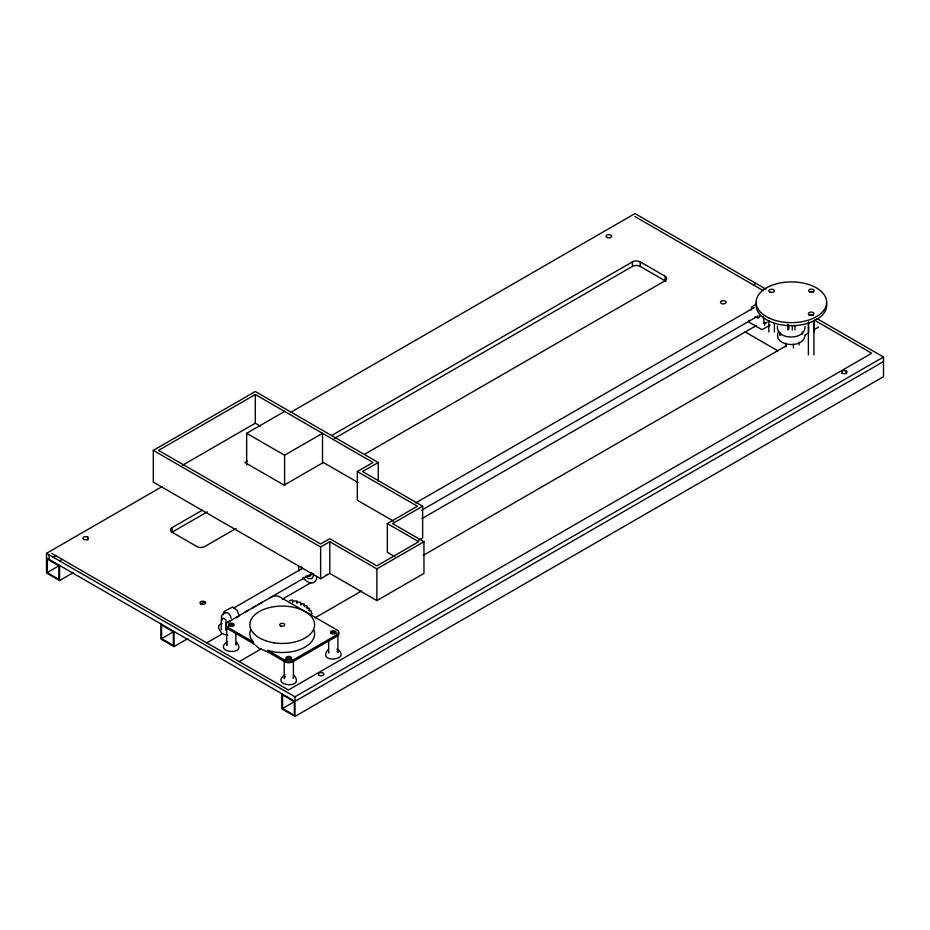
<?xml version="1.0" encoding="UTF-8"?>
<svg xmlns="http://www.w3.org/2000/svg" width="930" height="930" viewBox="0 0 930 930"><rect width="100%" height="100%" fill="white"/><g stroke="black" fill="none" stroke-linecap="round" stroke-linejoin="round"><path stroke-width="1.4" d="M777.503 325.849C775.527 340.415 805.566 340.822 804.985 326.604M780.258 333.684L780.119 335.358L780.119 332.94M804.985 335.66C803.485 349.506 771.586 346.379 778.608 331.406M328.732 652.209L328.662 652.907L328.662 639.84M227.106 644.002L226.653 645.362L226.653 627.936M285.312 676.645L284.196 678.575L284.196 661.149M328.046 649.698C316.2 664.02 353.168 660.23 336.974 649.024M767.122 322.233L763.995 322.977M418.884 540.109L422.639 537.935L422.639 506.222L392.565 523.59L423.952 541.713L423.952 573.426L376.871 600.606L329.79 573.426L320.629 578.716L153.299 482.1L153.299 450.387L255.308 391.495L378.243 462.477L378.243 481.217M393.623 521.184L357.318 500.224L357.318 471.533L373.011 462.477L255.308 394.518L158.53 450.387L320.629 543.98L329.79 538.691L376.871 565.882L418.721 541.713L387.333 523.59L387.333 552.281L394.866 556.64M182.408 465.302L255.308 423.208L260.319 426.103M246.659 465.035L246.659 433.322L284.592 411.42M73.412 572.543L59.578 580.529L46.5 572.973L46.5 553.338L162.273 486.506M290.52 412.455L635.016 213.563L765.96 289.172M53.045 557.117L55.661 555.605M59.578 560.895L62.194 559.383M47.151 572.601L58.927 579.39L58.927 565.8L47.151 559L47.151 572.601L58.474 566.056M247.299 461.059L244.846 462.477L284.08 485.123L323.315 462.477L358.108 482.554M246.659 433.322L284.592 455.212L322.512 433.322L322.512 463.593M171.573 532.518A5.545 3.208 0 0 1 172.05 532.204L172.05 527.67L202.24 510.245M331.789 435.449L632.4 261.888A5.545 3.208 0 0 1 640.247 261.888L665.09 276.233L665.09 280.767A5.545 3.208 0 0 1 665.973 281.43M172.05 527.67A5.545 3.208 0 0 0 172.05 532.204L207.274 511.872M334.3 438.518L632.4 266.422A5.545 3.208 0 0 1 640.247 266.422L665.09 280.767A5.545 3.208 0 0 0 665.09 276.233M236.185 528.391L204.74 546.549A5.545 3.208 0 0 1 196.904 546.549L172.05 532.204M364.479 454.317L665.09 280.767M378.243 462.477L362.549 471.533L422.639 506.222M200.822 603.93L204.74 601.663M753.37 284.917L755.985 283.406M161.588 638.666L173.364 645.455L173.364 631.865L161.588 625.076L161.588 638.666L172.91 632.133M153.299 450.387L320.629 547.003L329.79 541.713L376.871 568.893L423.952 541.713M756.311 304.191L751.952 306.714L751.045 310.097M226.118 612.417C222.386 613.091 219.957 616.695 222.351 619.938M233.651 608.069L302.715 568.195M415.733 502.944L753.533 307.923M160.937 623.937L160.937 639.038L174.015 646.594L187.848 638.608M387.333 523.59L417.407 506.222L357.318 471.533M221.968 623.484L218.701 625.367L218.701 628.389L221.27 632.9M226.978 622.6L230.745 620.426M244.555 612.452L248.322 610.278M252.088 608.104L255.855 605.93M258.366 604.477L262.132 602.303M269.665 597.955L312.364 573.31M421.616 510.233L758.148 315.933M236.278 617.729L238.894 616.218M206.751 642.839L223.107 633.4M282.232 599.257L311.166 582.552M421.883 518.638L756.369 325.523M770.087 325.105L762.077 329.731L749.08 322.222L749.08 320.211M239.243 661.602L261.469 648.756M315.107 617.799L361.619 590.945M423.208 555.384L786.373 345.704M804.962 334.974L808.682 332.835M813.645 329.964L818.598 327.104M267.863 651.953L267.863 650.442L284.859 660.254A5.545 3.208 0 0 0 292.706 660.254L337.172 634.586A5.545 3.208 0 0 0 338.799 632.319L338.741 631.9A5.545 3.208 0 0 0 337.172 630.052L279.628 596.827A5.545 3.208 0 0 0 271.781 596.827L227.315 622.496A5.545 3.208 0 0 0 227.315 627.029L227.315 628.54L253.46 643.641L259.354 648.547L267.863 651.953L284.859 661.765A5.545 3.208 0 0 0 292.706 661.765L337.172 636.085A5.545 3.208 0 0 0 338.799 633.83L338.741 633.411A5.545 3.208 0 0 0 338.055 632.226M46.5 553.338L294.984 696.803L883.5 357.027L883.5 376.662L294.984 716.437L281.906 708.881L281.906 693.78M282.557 708.509L294.333 715.298L294.333 701.708L282.557 694.919L282.557 708.509L293.88 701.976M883.5 361.561L294.984 701.336L46.5 557.872M227.571 641.467C211.366 652.686 248.345 656.475 236.499 642.153M285.115 674.692C268.91 685.91 305.889 689.7 294.043 675.366M225.374 612.765C228.466 611.673 230.849 615.672 231.082 618.345M753.405 307.946L754.114 307.807M289.404 600.699L292.392 599.908L292.706 602.652M763.995 322.908L766.099 323.07M223.944 634.434L227.815 635.167M267.863 650.442L273.862 651.872A32.364 18.681 0 0 0 313.98 630.18M311.573 613.149L312.259 613.684M817.098 318.688L883.5 357.027M635.016 216.585L763.344 290.672M814.424 320.164L871.724 353.249L288.44 690.002L51.731 553.338M745.209 331.964L777.91 350.831M227.315 627.029L253.46 642.13L253.46 643.641M337.102 651.221L337.881 652.535L337.881 635.109M253.46 642.13L250.972 638.666A32.364 18.681 0 0 1 250.496 630.18M308.318 609.987L311.294 610.987L311.341 614.544M300.425 603.558L304.238 604.07L304.401 606.674M293.183 677.517L293.415 678.202L293.415 660.777M235.639 644.292L235.871 644.978L235.871 633.365M306.307 607.546L309.574 608.418L309.678 611.01M238.894 614.835L237.138 610.324L232.605 607.011L224.177 611.37L223.27 614.753M296.693 601.954L300.646 602.268L300.901 605.023M763.228 316.665L764.692 325.198M303.657 605.325L307.132 606.046L307.342 608.627M292.59 600.722C293.799 602.756 298.518 598.223 296.972 603.558M846.23 371L846.23 373.802M814.134 320.548L814.134 331.824M813.936 320.966L813.936 354.946M808.577 321.966L808.577 331.824M808.391 322.385L808.391 354.946M802.195 331.871L802.195 334.289M799.091 342.298L799.091 344.891M794.964 325.581L794.964 329.813M793.453 344.263L793.453 348.146M792.348 325.686L792.348 329.918M788.768 325.128L788.768 329.36M787.815 324.477L787.815 330.115M785.757 343.065L785.757 346.948M774.388 323.419L774.388 331.917M768.831 320.594L768.831 331.917M640.247 261.888L640.247 266.422M632.4 261.888L632.4 266.422M376.871 568.893L376.871 600.606M337.172 634.586L337.172 636.085M329.79 541.713L329.79 573.426M320.629 547.003L320.629 578.716M313.445 573.671L313.445 575.449A8.347 4.824 60 0 1 305.331 576.17M301.739 566.916L301.739 568.695M294.984 696.803L294.984 716.437M292.706 660.254L292.706 661.765M284.859 660.254L284.859 661.765M284.592 455.212L284.592 485.483M255.308 394.518L255.308 423.208M225.909 630.284L225.909 619.717L223.235 618.171L221.27 619.31L221.27 629.877M174.015 631.493L174.015 646.594M87.699 537.11L87.699 539.912M59.578 565.428L59.578 580.529M49.116 554.85L49.116 559.383M327.255 574.217A12.904 7.452 60 0 1 325.814 575.554M316.712 576.449A12.904 7.452 60 0 1 303.029 577.67M299.321 570.869A12.904 7.452 60 0 1 298.472 565.917M311.48 572.834A5.545 3.208 60 0 1 307.074 575.379M760.112 315.34A6.475 3.732 60 0 1 754.986 316.921M826.468 303.11A35.282 20.367 0 0 1 818.877 318.072L812.204 321.745A35.282 20.367 0 0 1 773.039 322.698A35.282 20.367 0 0 1 756.52 302.169M809.972 292.38A2.778 1.604 0 0 1 812.739 292.38M809.205 315.584A2.778 1.604 0 0 1 813.122 315.584M227.315 628.54A5.545 3.208 0 0 1 226.432 624.669M330.569 633.411A2.778 1.604 0 0 1 333.603 632.237A2.778 1.604 0 0 1 336.021 633.83M286.115 659.94A2.778 1.604 0 0 1 288.73 657.894A2.778 1.604 0 0 1 291.474 659.893M228.466 626.367A2.778 1.604 0 0 1 229.164 625.204L229.71 624.937A2.778 1.604 0 0 1 233.872 625.774M229.71 623.426L229.164 623.705A2.778 1.604 0 0 0 228.919 625.646L229.385 625.96A2.778 1.604 0 0 0 233.139 625.937A2.778 1.604 0 0 0 233.418 623.774A2.778 1.604 0 0 0 229.71 623.426M273.862 642.816C265.108 641.188 255.552 637.829 250.972 629.598A32.364 18.681 0 0 1 279.419 606.151A32.364 18.681 0 0 1 314.48 626.39A32.364 18.681 0 0 1 273.862 642.816M319.757 675.54A2.778 1.604 0 0 0 323.919 674.145A2.778 1.604 0 0 0 319.757 672.762A2.778 1.604 0 0 0 319.757 675.54M842.301 373.255A2.778 1.604 0 0 0 846.951 372.546A2.778 1.604 0 0 0 843.545 370.582A2.778 1.604 0 0 0 842.301 373.255M721.901 303.668A2.778 1.604 0 0 0 726.063 302.285A2.778 1.604 0 0 0 721.901 300.901A2.778 1.604 0 0 0 721.901 303.668M607.476 237.603A2.778 1.604 0 0 0 611.638 236.22A2.778 1.604 0 0 0 607.476 234.825A2.778 1.604 0 0 0 607.476 237.603M83.77 539.377A2.778 1.604 0 0 0 88.42 538.656A2.778 1.604 0 0 0 85.014 536.691A2.778 1.604 0 0 0 83.77 539.377M201.392 604.186A2.778 1.604 0 0 0 205.553 602.803A2.778 1.604 0 0 0 201.392 601.408A2.778 1.604 0 0 0 201.392 604.186M770.226 292.253A2.778 1.604 0 0 0 774.388 290.858A2.778 1.604 0 0 0 770.226 289.474A2.778 1.604 0 0 0 770.226 292.253M769.261 318.141A35.282 20.367 0 0 0 826.259 305.412A35.282 20.367 0 0 0 778.654 283.278A35.282 20.367 0 0 0 769.261 318.141M809.972 292.136A2.778 1.604 0 0 0 814.134 290.753A2.778 1.604 0 0 0 809.972 289.358A2.778 1.604 0 0 0 809.972 292.136M809.774 315.084A2.778 1.604 0 0 0 813.936 313.701A2.778 1.604 0 0 0 809.774 312.306A2.778 1.604 0 0 0 809.774 315.084M331.289 633.446A2.778 1.604 0 0 0 335.928 632.726A2.778 1.604 0 0 0 332.522 630.773A2.778 1.604 0 0 0 331.289 633.446M280.976 626.029A2.523 1.453 0 0 0 284.754 624.762A2.523 1.453 0 0 0 280.976 623.507A2.523 1.453 0 0 0 280.976 626.029M286.847 659.138A2.778 1.604 0 0 0 291.474 658.382A2.778 1.604 0 0 0 288.021 656.452A2.778 1.604 0 0 0 286.847 659.138"/></g></svg>
